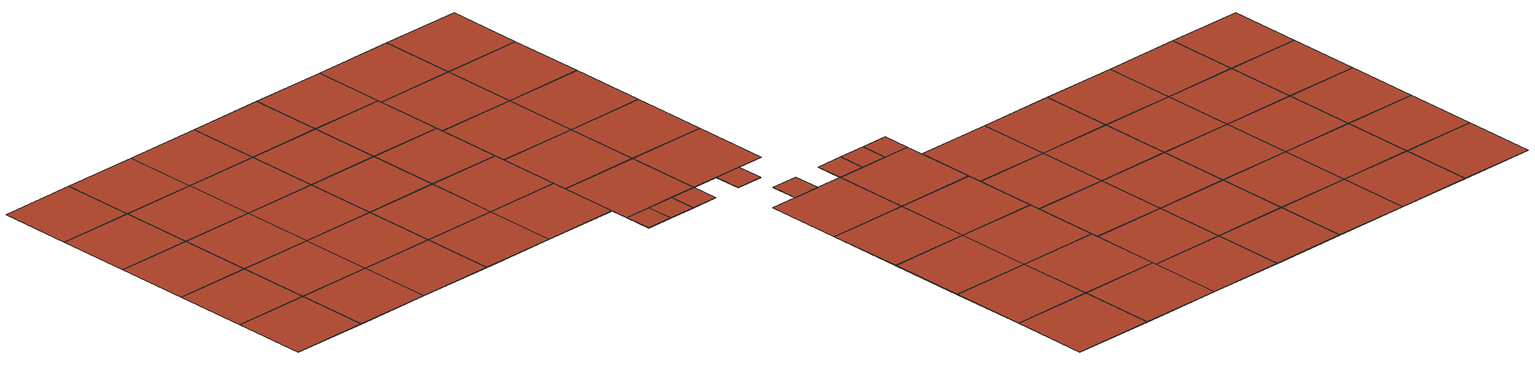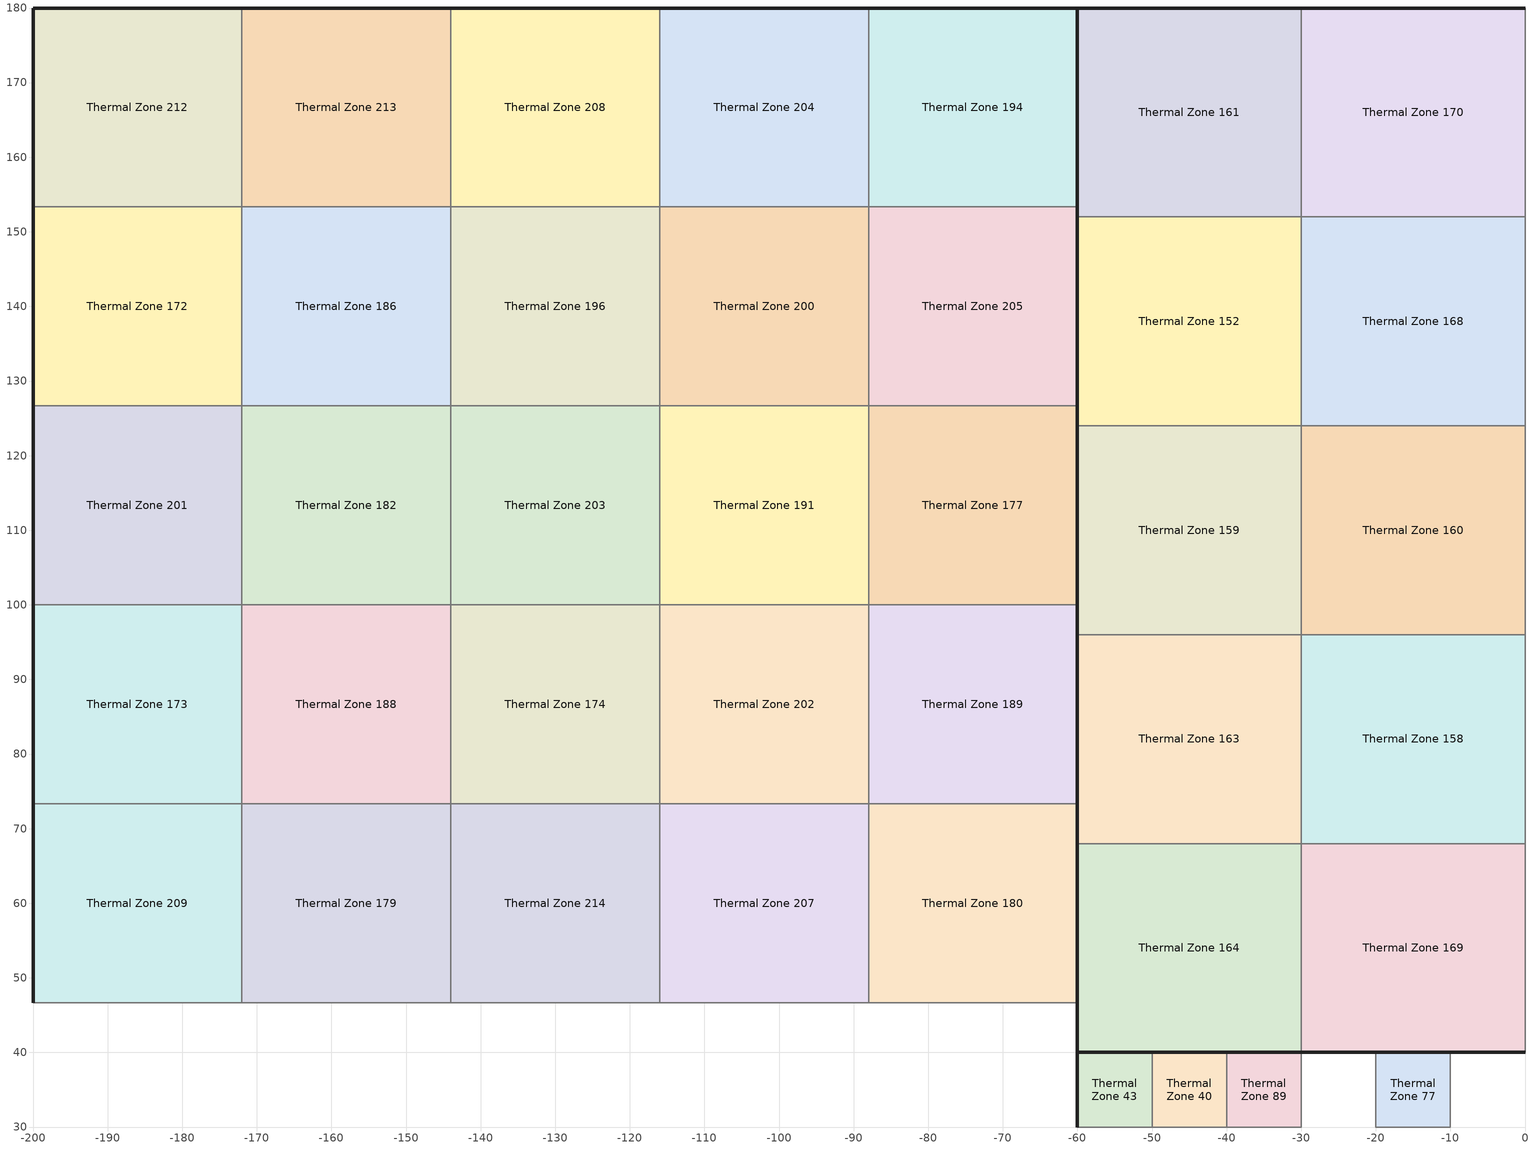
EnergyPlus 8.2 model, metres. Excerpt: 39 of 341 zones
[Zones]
Thermal Zone 152
 floor ground (ASHRAE 90.1-2004 ExtWall Mass ClimateZone 6): -60,152 -30,152 -30,124 -60,124 z-0.1
 wall outside (ASHRAE 90.1-2004 ExtWall Mass ClimateZone 6): -60,152 -60,124 z-0.1:0
 wall to Thermal Zone 161 (ASHRAE 90.1-2004 ExtWall Mass ClimateZone 6 Reversed): -30,152 -60,152 z-0.1:0
 wall to Thermal Zone 168 (ASHRAE 90.1-2004 ExtWall Mass ClimateZone 6): -30,124 -30,152 z-0.1:0
 wall to Thermal Zone 159 (ASHRAE 90.1-2004 ExtWall Mass ClimateZone 6): -60,124 -30,124 z-0.1:0
 roof outside (ASHRAE 90.1-2004 ExtWall Mass ClimateZone 6): -60,124 -30,124 -30,152 -60,152 z0
Thermal Zone 158
 floor ground (ASHRAE 90.1-2004 ExtWall Mass ClimateZone 6): -30,96 0,96 0,68 -30,68 z-0.1
 wall to Thermal Zone 160 (ASHRAE 90.1-2004 ExtWall Mass ClimateZone 6 Reversed): 0,96 -30,96 z-0.1:0
 wall to Thermal Zone 157 (ASHRAE 90.1-2004 ExtWall Mass ClimateZone 6): 0,68 0,96 z-0.1:0
 wall to Thermal Zone 169 (ASHRAE 90.1-2004 ExtWall Mass ClimateZone 6): -30,68 0,68 z-0.1:0
 wall to Thermal Zone 163 (ASHRAE 90.1-2004 ExtWall Mass ClimateZone 6 Reversed): -30,96 -30,68 z-0.1:0
 roof outside (ASHRAE 90.1-2004 ExtWall Mass ClimateZone 6): -30,68 0,68 0,96 -30,96 z0
Thermal Zone 159
 floor ground (ASHRAE 90.1-2004 ExtWall Mass ClimateZone 6): -60,124 -30,124 -30,96 -60,96 z-0.1
 wall outside (ASHRAE 90.1-2004 ExtWall Mass ClimateZone 6): -60,124 -60,96 z-0.1:0
 wall to Thermal Zone 160 (ASHRAE 90.1-2004 ExtWall Mass ClimateZone 6): -30,96 -30,124 z-0.1:0
 wall to Thermal Zone 163 (ASHRAE 90.1-2004 ExtWall Mass ClimateZone 6): -60,96 -30,96 z-0.1:0
 roof outside (ASHRAE 90.1-2004 ExtWall Mass ClimateZone 6): -60,96 -30,96 -30,124 -60,124 z0
Thermal Zone 160
 floor ground (ASHRAE 90.1-2004 ExtWall Mass ClimateZone 6): -30,124 0,124 0,96 -30,96 z-0.1
 wall to Thermal Zone 168 (ASHRAE 90.1-2004 ExtWall Mass ClimateZone 6 Reversed): 0,124 -30,124 z-0.1:0
 wall to Thermal Zone 154 (ASHRAE 90.1-2004 ExtWall Mass ClimateZone 6): 0,96 0,124 z-0.1:0
 roof outside (ASHRAE 90.1-2004 ExtWall Mass ClimateZone 6): -30,96 0,96 0,124 -30,124 z0
Thermal Zone 161
 floor ground (ASHRAE 90.1-2004 ExtWall Mass ClimateZone 6): -60,180 -30,180 -30,152 -60,152 z-0.1
 wall outside (ASHRAE 90.1-2004 ExtWall Mass ClimateZone 6): -30,180 -60,180 -60,152 z-0.1:0
 wall to Thermal Zone 170 (ASHRAE 90.1-2004 ExtWall Mass ClimateZone 6): -30,152 -30,180 z-0.1:0
 roof outside (ASHRAE 90.1-2004 ExtWall Mass ClimateZone 6): -60,152 -30,152 -30,180 -60,180 z0
Thermal Zone 163
 floor ground (ASHRAE 90.1-2004 ExtWall Mass ClimateZone 6): -60,96 -30,96 -30,68 -60,68 z-0.1
 wall outside (ASHRAE 90.1-2004 ExtWall Mass ClimateZone 6): -60,96 -60,68 z-0.1:0
 wall to Thermal Zone 164 (ASHRAE 90.1-2004 ExtWall Mass ClimateZone 6): -60,68 -30,68 z-0.1:0
 roof outside (ASHRAE 90.1-2004 ExtWall Mass ClimateZone 6): -60,68 -30,68 -30,96 -60,96 z0
Thermal Zone 164
 floor ground (ASHRAE 90.1-2004 ExtWall Mass ClimateZone 6): -60,68 -30,68 -30,40 -60,40 z-0.1
 wall outside (ASHRAE 90.1-2004 ExtWall Mass ClimateZone 6): -60,68 -60,40 -30,40 z-0.1:0
 wall to Thermal Zone 169 (ASHRAE 90.1-2004 ExtWall Mass ClimateZone 6): -30,40 -30,68 z-0.1:0
 roof outside (ASHRAE 90.1-2004 ExtWall Mass ClimateZone 6): -60,40 -30,40 -30,68 -60,68 z0
Thermal Zone 168
 floor ground (ASHRAE 90.1-2004 ExtWall Mass ClimateZone 6): -30,152 0,152 0,124 -30,124 z-0.1
 wall to Thermal Zone 170 (ASHRAE 90.1-2004 ExtWall Mass ClimateZone 6 Reversed): 0,152 -30,152 z-0.1:0
 wall to Thermal Zone 171 (ASHRAE 90.1-2004 ExtWall Mass ClimateZone 6): 0,124 0,152 z-0.1:0
 roof outside (ASHRAE 90.1-2004 ExtWall Mass ClimateZone 6): -30,124 0,124 0,152 -30,152 z0
Thermal Zone 169
 floor ground (ASHRAE 90.1-2004 ExtWall Mass ClimateZone 6): -30,68 0,68 0,40 -30,40 z-0.1
 wall outside (ASHRAE 90.1-2004 ExtWall Mass ClimateZone 6): -30,40 0,40 z-0.1:0
 wall to Thermal Zone 165 (ASHRAE 90.1-2004 ExtWall Mass ClimateZone 6): 0,40 0,68 z-0.1:0
 roof outside (ASHRAE 90.1-2004 ExtWall Mass ClimateZone 6): -30,40 0,40 0,68 -30,68 z0
Thermal Zone 170
 floor ground (ASHRAE 90.1-2004 ExtWall Mass ClimateZone 6): -30,180 0,180 0,152 -30,152 z-0.1
 wall outside (ASHRAE 90.1-2004 ExtWall Mass ClimateZone 6): 0,180 -30,180 z-0.1:0
 wall to Thermal Zone 162 (ASHRAE 90.1-2004 ExtWall Mass ClimateZone 6): 0,152 0,180 z-0.1:0
 roof outside (ASHRAE 90.1-2004 ExtWall Mass ClimateZone 6): -30,152 0,152 0,180 -30,180 z0
Thermal Zone 172
 floor ground (ASHRAE 90.1-2004 ExtWall Mass ClimateZone 6): -200,153.33 -172,153.33 -172,126.67 -200,126.67 z-0.1
 wall outside (ASHRAE 90.1-2004 ExtWall Mass ClimateZone 6): -200,153.33 -200,126.67 z-0.1:0
 wall to Thermal Zone 212 (ASHRAE 90.1-2004 ExtWall Mass ClimateZone 6 Reversed): -172,153.33 -200,153.33 z-0.1:0
 wall to Thermal Zone 186 (ASHRAE 90.1-2004 ExtWall Mass ClimateZone 6): -172,126.67 -172,153.33 z-0.1:0
 wall to Thermal Zone 201 (ASHRAE 90.1-2004 ExtWall Mass ClimateZone 6): -200,126.67 -172,126.67 z-0.1:0
 roof outside (ASHRAE 90.1-2004 ExtWall Mass ClimateZone 6): -200,126.67 -172,126.67 -172,153.33 -200,153.33 z0
Thermal Zone 173
 floor ground (ASHRAE 90.1-2004 ExtWall Mass ClimateZone 6): -200,100 -172,100 -172,73.33 -200,73.33 z-0.1
 wall outside (ASHRAE 90.1-2004 ExtWall Mass ClimateZone 6): -200,100 -200,73.33 z-0.1:0
 wall to Thermal Zone 201 (ASHRAE 90.1-2004 ExtWall Mass ClimateZone 6 Reversed): -172,100 -200,100 z-0.1:0
 wall to Thermal Zone 188 (ASHRAE 90.1-2004 ExtWall Mass ClimateZone 6): -172,73.33 -172,100 z-0.1:0
 wall to Thermal Zone 209 (ASHRAE 90.1-2004 ExtWall Mass ClimateZone 6): -200,73.33 -172,73.33 z-0.1:0
 roof outside (ASHRAE 90.1-2004 ExtWall Mass ClimateZone 6): -200,73.33 -172,73.33 -172,100 -200,100 z0
Thermal Zone 174
 floor ground (ASHRAE 90.1-2004 ExtWall Mass ClimateZone 6): -144,100 -116,100 -116,73.33 -144,73.33 z-0.1
 wall to Thermal Zone 203 (ASHRAE 90.1-2004 ExtWall Mass ClimateZone 6 Reversed): -116,100 -144,100 z-0.1:0
 wall to Thermal Zone 202 (ASHRAE 90.1-2004 ExtWall Mass ClimateZone 6): -116,73.33 -116,100 z-0.1:0
 wall to Thermal Zone 214 (ASHRAE 90.1-2004 ExtWall Mass ClimateZone 6): -144,73.33 -116,73.33 z-0.1:0
 wall to Thermal Zone 188 (ASHRAE 90.1-2004 ExtWall Mass ClimateZone 6 Reversed): -144,100 -144,73.33 z-0.1:0
 roof outside (ASHRAE 90.1-2004 ExtWall Mass ClimateZone 6): -144,73.33 -116,73.33 -116,100 -144,100 z0
Thermal Zone 177
 floor ground (ASHRAE 90.1-2004 ExtWall Mass ClimateZone 6): -88,126.67 -60,126.67 -60,100 -88,100 z-0.1
 wall outside (ASHRAE 90.1-2004 ExtWall Mass ClimateZone 6): -60,100 -60,126.67 z-0.1:0
 wall to Thermal Zone 205 (ASHRAE 90.1-2004 ExtWall Mass ClimateZone 6 Reversed): -60,126.67 -88,126.67 z-0.1:0
 wall to Thermal Zone 189 (ASHRAE 90.1-2004 ExtWall Mass ClimateZone 6): -88,100 -60,100 z-0.1:0
 wall to Thermal Zone 191 (ASHRAE 90.1-2004 ExtWall Mass ClimateZone 6 Reversed): -88,126.67 -88,100 z-0.1:0
 roof outside (ASHRAE 90.1-2004 ExtWall Mass ClimateZone 6): -88,100 -60,100 -60,126.67 -88,126.67 z0
Thermal Zone 179
 floor ground (ASHRAE 90.1-2004 ExtWall Mass ClimateZone 6): -172,73.33 -144,73.33 -144,46.67 -172,46.67 z-0.1
 wall to Thermal Zone 188 (ASHRAE 90.1-2004 ExtWall Mass ClimateZone 6 Reversed): -144,73.33 -172,73.33 z-0.1:0
 wall to Thermal Zone 214 (ASHRAE 90.1-2004 ExtWall Mass ClimateZone 6): -144,46.67 -144,73.33 z-0.1:0
 wall to Thermal Zone 197 (ASHRAE 90.1-2004 ExtWall Mass ClimateZone 6): -172,46.67 -144,46.67 z-0.1:0
 wall to Thermal Zone 209 (ASHRAE 90.1-2004 ExtWall Mass ClimateZone 6 Reversed): -172,73.33 -172,46.67 z-0.1:0
 roof outside (ASHRAE 90.1-2004 ExtWall Mass ClimateZone 6): -172,46.67 -144,46.67 -144,73.33 -172,73.33 z0
Thermal Zone 180
 floor ground (ASHRAE 90.1-2004 ExtWall Mass ClimateZone 6): -88,73.33 -60,73.33 -60,46.67 -88,46.67 z-0.1
 wall outside (ASHRAE 90.1-2004 ExtWall Mass ClimateZone 6): -60,46.67 -60,73.33 z-0.1:0
 wall to Thermal Zone 189 (ASHRAE 90.1-2004 ExtWall Mass ClimateZone 6 Reversed): -60,73.33 -88,73.33 z-0.1:0
 wall to Thermal Zone 178 (ASHRAE 90.1-2004 ExtWall Mass ClimateZone 6): -88,46.67 -60,46.67 z-0.1:0
 wall to Thermal Zone 207 (ASHRAE 90.1-2004 ExtWall Mass ClimateZone 6 Reversed): -88,73.33 -88,46.67 z-0.1:0
 roof outside (ASHRAE 90.1-2004 ExtWall Mass ClimateZone 6): -88,46.67 -60,46.67 -60,73.33 -88,73.33 z0
Thermal Zone 182
 floor ground (ASHRAE 90.1-2004 ExtWall Mass ClimateZone 6): -172,126.67 -144,126.67 -144,100 -172,100 z-0.1
 wall to Thermal Zone 186 (ASHRAE 90.1-2004 ExtWall Mass ClimateZone 6 Reversed): -144,126.67 -172,126.67 z-0.1:0
 wall to Thermal Zone 203 (ASHRAE 90.1-2004 ExtWall Mass ClimateZone 6): -144,100 -144,126.67 z-0.1:0
 wall to Thermal Zone 188 (ASHRAE 90.1-2004 ExtWall Mass ClimateZone 6): -172,100 -144,100 z-0.1:0
 wall to Thermal Zone 201 (ASHRAE 90.1-2004 ExtWall Mass ClimateZone 6 Reversed): -172,126.67 -172,100 z-0.1:0
 roof outside (ASHRAE 90.1-2004 ExtWall Mass ClimateZone 6): -172,100 -144,100 -144,126.67 -172,126.67 z0
Thermal Zone 186
 floor ground (ASHRAE 90.1-2004 ExtWall Mass ClimateZone 6): -172,153.33 -144,153.33 -144,126.67 -172,126.67 z-0.1
 wall to Thermal Zone 213 (ASHRAE 90.1-2004 ExtWall Mass ClimateZone 6 Reversed): -144,153.33 -172,153.33 z-0.1:0
 wall to Thermal Zone 196 (ASHRAE 90.1-2004 ExtWall Mass ClimateZone 6): -144,126.67 -144,153.33 z-0.1:0
 roof outside (ASHRAE 90.1-2004 ExtWall Mass ClimateZone 6): -172,126.67 -144,126.67 -144,153.33 -172,153.33 z0
Thermal Zone 188
 floor ground (ASHRAE 90.1-2004 ExtWall Mass ClimateZone 6): -172,100 -144,100 -144,73.33 -172,73.33 z-0.1
 roof outside (ASHRAE 90.1-2004 ExtWall Mass ClimateZone 6): -172,73.33 -144,73.33 -144,100 -172,100 z0
Thermal Zone 189
 floor ground (ASHRAE 90.1-2004 ExtWall Mass ClimateZone 6): -88,100 -60,100 -60,73.33 -88,73.33 z-0.1
 wall outside (ASHRAE 90.1-2004 ExtWall Mass ClimateZone 6): -60,73.33 -60,100 z-0.1:0
 wall to Thermal Zone 202 (ASHRAE 90.1-2004 ExtWall Mass ClimateZone 6 Reversed): -88,100 -88,73.33 z-0.1:0
 roof outside (ASHRAE 90.1-2004 ExtWall Mass ClimateZone 6): -88,73.33 -60,73.33 -60,100 -88,100 z0
Thermal Zone 191
 floor ground (ASHRAE 90.1-2004 ExtWall Mass ClimateZone 6): -116,126.67 -88,126.67 -88,100 -116,100 z-0.1
 wall to Thermal Zone 200 (ASHRAE 90.1-2004 ExtWall Mass ClimateZone 6 Reversed): -88,126.67 -116,126.67 z-0.1:0
 wall to Thermal Zone 202 (ASHRAE 90.1-2004 ExtWall Mass ClimateZone 6): -116,100 -88,100 z-0.1:0
 wall to Thermal Zone 203 (ASHRAE 90.1-2004 ExtWall Mass ClimateZone 6 Reversed): -116,126.67 -116,100 z-0.1:0
 roof outside (ASHRAE 90.1-2004 ExtWall Mass ClimateZone 6): -116,100 -88,100 -88,126.67 -116,126.67 z0
Thermal Zone 194
 floor ground (ASHRAE 90.1-2004 ExtWall Mass ClimateZone 6): -88,180 -60,180 -60,153.33 -88,153.33 z-0.1
 wall outside (ASHRAE 90.1-2004 ExtWall Mass ClimateZone 6): -60,153.33 -60,180 -88,180 z-0.1:0
 wall to Thermal Zone 205 (ASHRAE 90.1-2004 ExtWall Mass ClimateZone 6): -88,153.33 -60,153.33 z-0.1:0
 wall to Thermal Zone 204 (ASHRAE 90.1-2004 ExtWall Mass ClimateZone 6 Reversed): -88,180 -88,153.33 z-0.1:0
 roof outside (ASHRAE 90.1-2004 ExtWall Mass ClimateZone 6): -88,153.33 -60,153.33 -60,180 -88,180 z0
Thermal Zone 196
 floor ground (ASHRAE 90.1-2004 ExtWall Mass ClimateZone 6): -144,153.33 -116,153.33 -116,126.67 -144,126.67 z-0.1
 wall to Thermal Zone 208 (ASHRAE 90.1-2004 ExtWall Mass ClimateZone 6 Reversed): -116,153.33 -144,153.33 z-0.1:0
 wall to Thermal Zone 200 (ASHRAE 90.1-2004 ExtWall Mass ClimateZone 6): -116,126.67 -116,153.33 z-0.1:0
 wall to Thermal Zone 203 (ASHRAE 90.1-2004 ExtWall Mass ClimateZone 6): -144,126.67 -116,126.67 z-0.1:0
 roof outside (ASHRAE 90.1-2004 ExtWall Mass ClimateZone 6): -144,126.67 -116,126.67 -116,153.33 -144,153.33 z0
Thermal Zone 200
 floor ground (ASHRAE 90.1-2004 ExtWall Mass ClimateZone 6): -116,153.33 -88,153.33 -88,126.67 -116,126.67 z-0.1
 wall to Thermal Zone 204 (ASHRAE 90.1-2004 ExtWall Mass ClimateZone 6 Reversed): -88,153.33 -116,153.33 z-0.1:0
 wall to Thermal Zone 205 (ASHRAE 90.1-2004 ExtWall Mass ClimateZone 6): -88,126.67 -88,153.33 z-0.1:0
 roof outside (ASHRAE 90.1-2004 ExtWall Mass ClimateZone 6): -116,126.67 -88,126.67 -88,153.33 -116,153.33 z0
Thermal Zone 201
 floor ground (ASHRAE 90.1-2004 ExtWall Mass ClimateZone 6): -200,126.67 -172,126.67 -172,100 -200,100 z-0.1
 wall outside (ASHRAE 90.1-2004 ExtWall Mass ClimateZone 6): -200,126.67 -200,100 z-0.1:0
 roof outside (ASHRAE 90.1-2004 ExtWall Mass ClimateZone 6): -200,100 -172,100 -172,126.67 -200,126.67 z0
Thermal Zone 202
 floor ground (ASHRAE 90.1-2004 ExtWall Mass ClimateZone 6): -116,100 -88,100 -88,73.33 -116,73.33 z-0.1
 wall to Thermal Zone 207 (ASHRAE 90.1-2004 ExtWall Mass ClimateZone 6): -116,73.33 -88,73.33 z-0.1:0
 roof outside (ASHRAE 90.1-2004 ExtWall Mass ClimateZone 6): -116,73.33 -88,73.33 -88,100 -116,100 z0
Thermal Zone 203
 floor ground (ASHRAE 90.1-2004 ExtWall Mass ClimateZone 6): -144,126.67 -116,126.67 -116,100 -144,100 z-0.1
 roof outside (ASHRAE 90.1-2004 ExtWall Mass ClimateZone 6): -144,100 -116,100 -116,126.67 -144,126.67 z0
Thermal Zone 204
 floor ground (ASHRAE 90.1-2004 ExtWall Mass ClimateZone 6): -116,180 -88,180 -88,153.33 -116,153.33 z-0.1
 wall outside (ASHRAE 90.1-2004 ExtWall Mass ClimateZone 6): -88,180 -116,180 z-0.1:0
 wall to Thermal Zone 208 (ASHRAE 90.1-2004 ExtWall Mass ClimateZone 6 Reversed): -116,180 -116,153.33 z-0.1:0
 roof outside (ASHRAE 90.1-2004 ExtWall Mass ClimateZone 6): -116,153.33 -88,153.33 -88,180 -116,180 z0
Thermal Zone 205
 floor ground (ASHRAE 90.1-2004 ExtWall Mass ClimateZone 6): -88,153.33 -60,153.33 -60,126.67 -88,126.67 z-0.1
 wall outside (ASHRAE 90.1-2004 ExtWall Mass ClimateZone 6): -60,126.67 -60,153.33 z-0.1:0
 roof outside (ASHRAE 90.1-2004 ExtWall Mass ClimateZone 6): -88,126.67 -60,126.67 -60,153.33 -88,153.33 z0
Thermal Zone 207
 floor ground (ASHRAE 90.1-2004 ExtWall Mass ClimateZone 6): -116,73.33 -88,73.33 -88,46.67 -116,46.67 z-0.1
 wall to Thermal Zone 183 (ASHRAE 90.1-2004 ExtWall Mass ClimateZone 6): -116,46.67 -88,46.67 z-0.1:0
 wall to Thermal Zone 214 (ASHRAE 90.1-2004 ExtWall Mass ClimateZone 6 Reversed): -116,73.33 -116,46.67 z-0.1:0
 roof outside (ASHRAE 90.1-2004 ExtWall Mass ClimateZone 6): -116,46.67 -88,46.67 -88,73.33 -116,73.33 z0
Thermal Zone 208
 floor ground (ASHRAE 90.1-2004 ExtWall Mass ClimateZone 6): -144,180 -116,180 -116,153.33 -144,153.33 z-0.1
 wall outside (ASHRAE 90.1-2004 ExtWall Mass ClimateZone 6): -116,180 -144,180 z-0.1:0
 wall to Thermal Zone 213 (ASHRAE 90.1-2004 ExtWall Mass ClimateZone 6 Reversed): -144,180 -144,153.33 z-0.1:0
 roof outside (ASHRAE 90.1-2004 ExtWall Mass ClimateZone 6): -144,153.33 -116,153.33 -116,180 -144,180 z0
Thermal Zone 209
 floor ground (ASHRAE 90.1-2004 ExtWall Mass ClimateZone 6): -200,73.33 -172,73.33 -172,46.67 -200,46.67 z-0.1
 wall outside (ASHRAE 90.1-2004 ExtWall Mass ClimateZone 6): -200,73.33 -200,46.67 z-0.1:0
 wall to Thermal Zone 199 (ASHRAE 90.1-2004 ExtWall Mass ClimateZone 6): -200,46.67 -172,46.67 z-0.1:0
 roof outside (ASHRAE 90.1-2004 ExtWall Mass ClimateZone 6): -200,46.67 -172,46.67 -172,73.33 -200,73.33 z0
Thermal Zone 212
 floor ground (ASHRAE 90.1-2004 ExtWall Mass ClimateZone 6): -200,180 -172,180 -172,153.33 -200,153.33 z-0.1
 wall outside (ASHRAE 90.1-2004 ExtWall Mass ClimateZone 6): -172,180 -200,180 -200,153.33 z-0.1:0
 wall to Thermal Zone 213 (ASHRAE 90.1-2004 ExtWall Mass ClimateZone 6): -172,153.33 -172,180 z-0.1:0
 roof outside (ASHRAE 90.1-2004 ExtWall Mass ClimateZone 6): -200,153.33 -172,153.33 -172,180 -200,180 z0
Thermal Zone 213
 floor ground (ASHRAE 90.1-2004 ExtWall Mass ClimateZone 6): -172,180 -144,180 -144,153.33 -172,153.33 z-0.1
 wall outside (ASHRAE 90.1-2004 ExtWall Mass ClimateZone 6): -144,180 -172,180 z-0.1:0
 roof outside (ASHRAE 90.1-2004 ExtWall Mass ClimateZone 6): -172,153.33 -144,153.33 -144,180 -172,180 z0
Thermal Zone 214
 floor ground (ASHRAE 90.1-2004 ExtWall Mass ClimateZone 6): -144,73.33 -116,73.33 -116,46.67 -144,46.67 z-0.1
 wall to Thermal Zone 187 (ASHRAE 90.1-2004 ExtWall Mass ClimateZone 6): -144,46.67 -116,46.67 z-0.1:0
 roof outside (ASHRAE 90.1-2004 ExtWall Mass ClimateZone 6): -144,46.67 -116,46.67 -116,73.33 -144,73.33 z0
Thermal Zone 40
 floor ground (ASHRAE 90.1-2004 ExtWall Mass ClimateZone 6): -50,40 -40,40 -40,30 -50,30 z-0.1
 wall outside (ASHRAE 90.1-2004 ExtWall Mass ClimateZone 6): -40,40 -50,40 z-0.1:0
 wall to Thermal Zone 89 (ASHRAE 90.1-2004 ExtWall Mass ClimateZone 6): -40,30 -40,40 z-0.1:0
 wall to Thermal Zone 98 (ASHRAE 90.1-2004 ExtWall Mass ClimateZone 6): -50,30 -40,30 z-0.1:0
 wall to Thermal Zone 43 (ASHRAE 90.1-2004 ExtWall Mass ClimateZone 6 Reversed): -50,40 -50,30 z-0.1:0
 roof outside (ASHRAE 90.1-2004 ExtWall Mass ClimateZone 6): -50,30 -40,30 -40,40 -50,40 z0
Thermal Zone 43
 floor ground (ASHRAE 90.1-2004 ExtWall Mass ClimateZone 6): -60,40 -50,40 -50,30 -60,30 z-0.1
 wall outside (ASHRAE 90.1-2004 ExtWall Mass ClimateZone 6): -50,40 -60,40 -60,30 z-0.1:0
 wall to Thermal Zone 102 (ASHRAE 90.1-2004 ExtWall Mass ClimateZone 6): -60,30 -50,30 z-0.1:0
 roof outside (ASHRAE 90.1-2004 ExtWall Mass ClimateZone 6): -60,30 -50,30 -50,40 -60,40 z0
Thermal Zone 77
 floor ground (ASHRAE 90.1-2004 ExtWall Mass ClimateZone 6): -20,40 -10,40 -10,30 -20,30 z-0.1
 wall outside (ASHRAE 90.1-2004 ExtWall Mass ClimateZone 6): -10,40 -20,40 z-0.1:0
 wall to Thermal Zone 126 (ASHRAE 90.1-2004 ExtWall Mass ClimateZone 6): -10,30 -10,40 z-0.1:0
 wall to Thermal Zone 94 (ASHRAE 90.1-2004 ExtWall Mass ClimateZone 6): -20,30 -10,30 z-0.1:0
 wall to Thermal Zone 124 (ASHRAE 90.1-2004 ExtWall Mass ClimateZone 6 Reversed): -20,40 -20,30 z-0.1:0
 roof outside (ASHRAE 90.1-2004 ExtWall Mass ClimateZone 6): -20,30 -10,30 -10,40 -20,40 z0
Thermal Zone 89
 floor ground (ASHRAE 90.1-2004 ExtWall Mass ClimateZone 6): -40,40 -30,40 -30,30 -40,30 z-0.1
 wall outside (ASHRAE 90.1-2004 ExtWall Mass ClimateZone 6): -30,40 -40,40 z-0.1:0
 wall to Thermal Zone 124 (ASHRAE 90.1-2004 ExtWall Mass ClimateZone 6): -30,30 -30,40 z-0.1:0
 wall to Thermal Zone 141 (ASHRAE 90.1-2004 ExtWall Mass ClimateZone 6): -40,30 -30,30 z-0.1:0
 roof outside (ASHRAE 90.1-2004 ExtWall Mass ClimateZone 6): -40,30 -30,30 -30,40 -40,40 z0
[Building]
Building 1: North Axis {deg}=0; Solar Distribution=FullExteriorWithReflections
[Material] Thermal Absorptance=0.9
Name | Roughness | Thickness {m} | Conductivity {W/m-K} | Density {kg/m3} | Specific Heat {J/kg-K} | Solar Absorptance | Visible Absorptance
1/2IN Gypsum | Smooth | 0.0127 | 0.16 | 784.9 | 830 | 0.4 | 0.4
1IN Stucco | Smooth | 0.0253 | 0.6918 | 1858 | 837 | 0.92 | 0.92
8IN CONCRETE HW RefBldg | Rough | 0.2032 | 1.311 | 2240 | 836.8 | 0.7 | 0.7
Mass NonRes Wall Insulation-1.69 | MediumRough | 0.0623673 | 0.049 | 265 | 836.8 | 0.7 | 0.7
[Construction]
ASHRAE 90.1-2004 ExtWall Mass ClimateZone 6: 1IN Stucco, 8IN CONCRETE HW RefBldg, Mass NonRes Wall Insulation-1.69, 1/2IN Gypsum
ASHRAE 90.1-2004 ExtWall Mass ClimateZone 6 Reversed: 1/2IN Gypsum, Mass NonRes Wall Insulation-1.69, 8IN CONCRETE HW RefBldg, 1IN Stucco
[Zone]
Thermal Zone 152; Thermal Zone 158; Thermal Zone 159; Thermal Zone 160; Thermal Zone 161; Thermal Zone 163; Thermal Zone 164; Thermal Zone 168; Thermal Zone 169; Thermal Zone 170; Thermal Zone 172; Thermal Zone 173; Thermal Zone 174; Thermal Zone 177; Thermal Zone 179; Thermal Zone 180; Thermal Zone 182; Thermal Zone 186; Thermal Zone 188; Thermal Zone 189; Thermal Zone 191; Thermal Zone 194; Thermal Zone 196; Thermal Zone 200; Thermal Zone 201; Thermal Zone 202; Thermal Zone 203; Thermal Zone 204; Thermal Zone 205; Thermal Zone 207; Thermal Zone 208; Thermal Zone 209; Thermal Zone 212; Thermal Zone 213; Thermal Zone 214; Thermal Zone 40; Thermal Zone 43; Thermal Zone 77; Thermal Zone 89
